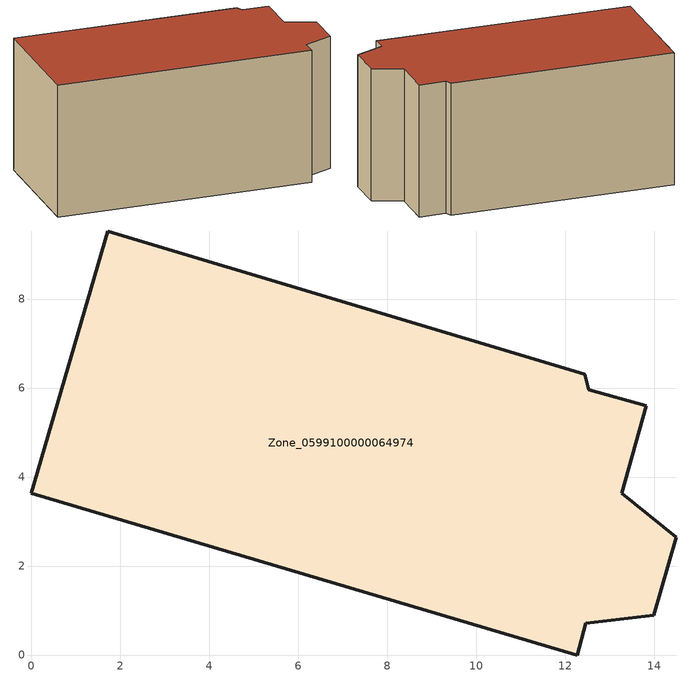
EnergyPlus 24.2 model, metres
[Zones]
Zone_0599100000064974
 floor ground (C_G): 13.82,5.6 13.27,3.63 14.49,2.65 13.99,0.9 12.46,0.71 12.27,0 0,3.63 1.72,9.53 12.44,6.31 12.53,5.96 z0
 wall outside (C_F): 13.27,3.63 13.82,5.6 12.53,5.96 12.44,6.31 1.72,9.53 0,3.63 12.27,0 12.46,0.71 13.99,0.9 14.49,2.65 13.27,3.63 z0:6.78
 roof outside (C_R): 12.44,6.31 1.72,9.53 0,3.63 12.27,0 12.46,0.71 13.99,0.9 14.49,2.65 13.27,3.63 13.82,5.6 12.53,5.96 z6.78
[BUILDING]
Pand.0599100000064974: North Axis=0; Terrain=City; Loads Convergence Tolerance Value=0.04; Temperature Convergence Tolerance Value=0.4; Solar Distribution=FullExterior; Maximum Number of Warmup Days=25; Minimum Number of Warmup Days=1
[Site:Location]
Rotterdam.The.Hague.AP_ZH_NLD Design_Conditions: Latitude=51.96; Longitude=4.45; Time Zone=1; Elevation=-4.5
[SITE:GROUNDTEMPERATURE:BUILDINGSURFACE]
18, 18, 18, 18, 18, 18, 18, 18, 18, 18, 18, 18
[MATERIAL] Thermal Absorptance=0.9; Solar Absorptance=0.7; Visible Absorptance=0.7
Name | Roughness | Thickness | Conductivity | Density | Specific Heat
G.TC.1946 | MediumSmooth | 0.15 | 1 | 540 | 1210
F.TC.1946 | Rough | 0.3 | 0.857143 | 1920 | 840
R.TC.1946 | MediumRough | 0.2 | 0.909091 | 1500 | 1000
[CONSTRUCTION]
C_G: G.TC.1946
C_F: F.TC.1946
C_R: R.TC.1946
[ZONE]
Zone_0599100000064974: Type=1; Multiplier=1; Ceiling Height=Autocalculate; Volume=Autocalculate; Floor Area=autocalculate; Part of Total Floor Area=Yes
[ZONEINFILTRATION:DESIGNFLOWRATE]
Infil_Zone_0599100000064974: Zone or ZoneList or Space or SpaceList=Zone_0599100000064974; Schedule=AlwaysOn; Design Flow Rate Calculation Method=Flow/Area; Flow Rate per Floor Area=0.003; Constant Term Coefficient=1; Temperature Term Coefficient=0; Velocity Term Coefficient=0; Velocity Squared Term Coefficient=0
[HVACTEMPLATE:ZONE:IDEALLOADSAIRSYSTEM]
Zone_0599100000064974: Maximum Heating Supply Air Temperature=50; Minimum Cooling Supply Air Temperature=13; Maximum Heating Supply Air Humidity Ratio=0.0156; Minimum Cooling Supply Air Humidity Ratio=0.0077; Heating Limit=NoLimit; Cooling Limit=NoLimit; Dehumidification Control Type=ConstantSensibleHeatRatio; Cooling Sensible Heat Ratio=0.7; Dehumidification Setpoint=60; Humidification Control Type=None; Humidification Setpoint=30; Outdoor Air Method=None; Outdoor Air Flow Rate per Person=0.00944; Outdoor Air Flow Rate per Zone Floor Area=0; Outdoor Air Flow Rate per Zone=0; Demand Controlled Ventilation Type=None; Outdoor Air Economizer Type=NoEconomizer; Heat Recovery Type=None; Sensible Heat Recovery Effectiveness=0.7; Latent Heat Recovery Effectiveness=0.65
[ZONECONTROL:THERMOSTAT]
ThermostatControl_Zone_0599100000064974: Zone or ZoneList=Zone_0599100000064974; Control Type Schedule=DualSetpointControlType; Control 1=Thermostat_Zone_0599100000064974; Temperature Difference Between Cutout And Setpoint=0
[THERMOSTATSETPOINT:DUALSETPOINT]
Thermostat_Zone_0599100000064974: Heating Setpoint Temperature Schedule=HeatingSetpoint_Zone_0599100000064974; Cooling Setpoint Temperature Schedule=CoolingSetpoint_Zone_0599100000064974
[SCHEDULE:COMPACT]
HeatingSetpoint_Zone_0599100000064974: Through: 12/31, For: AllDays, Until: 24:00, 21
CoolingSetpoint_Zone_0599100000064974: Through: 12/31, For: AllDays, Until: 24:00, 24
DualSetpointControlType: Through: 12/31, For: AllDays, Until: 24:00, 4
AlwaysOn: Through: 12/31, For: AllDays, Until: 24:00, 1
